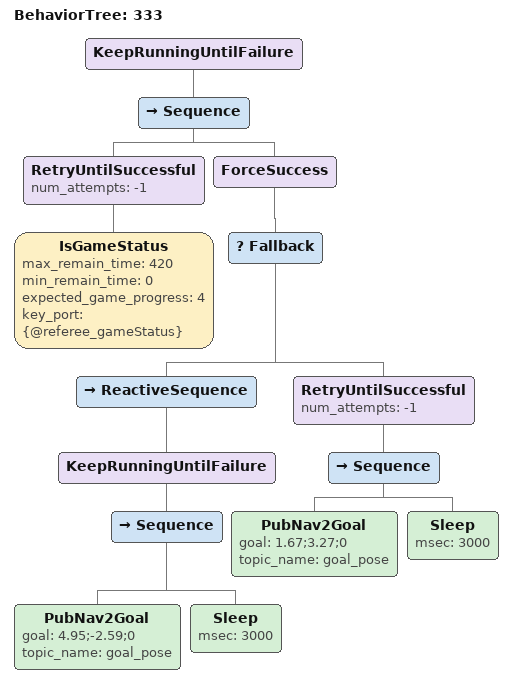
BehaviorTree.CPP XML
<?xml version="1.0" encoding="UTF-8"?>
<root BTCPP_format="4">
  <BehaviorTree ID="333">
    <KeepRunningUntilFailure>
      <Sequence>
        <RetryUntilSuccessful num_attempts="-1">
          <IsGameStatus max_remain_time="420"
                        min_remain_time="0"
                        expected_game_progress="4"
                        key_port="{@referee_gameStatus}"/>
        </RetryUntilSuccessful>
        <ForceSuccess>
          <Fallback>
            <ReactiveSequence>
                          hp_min="150"
                          key_port="{@referee_robotStatus}"/>
              <KeepRunningUntilFailure>
                <Sequence>
                  <PubNav2Goal goal="4.95;-2.59;0"
                               topic_name="goal_pose"/>
                  <Sleep msec="3000"/>
                </Sequence>
              </KeepRunningUntilFailure>
            </ReactiveSequence>
            <RetryUntilSuccessful num_attempts="-1">
              <Sequence>
                <PubNav2Goal goal="1.67;3.27;0"
                             topic_name="goal_pose"/>
                <Sleep msec="3000"/>
                            hp_min="400"
                            key_port="{@referee_robotStatus}"/>
              </Sequence>
            </RetryUntilSuccessful>
          </Fallback>
        </ForceSuccess>
      </Sequence>
    </KeepRunningUntilFailure>
  </BehaviorTree>

</root>
